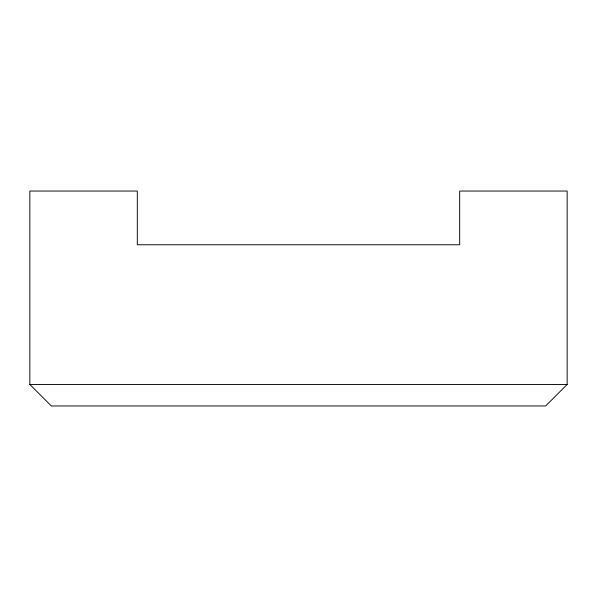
<?xml version="1.0" encoding="UTF-8"?>
<svg xmlns="http://www.w3.org/2000/svg" width="597" height="597" viewBox="0 0 597 597"><rect width="100%" height="100%" fill="white"/><g stroke="black" fill="none" stroke-linecap="round" stroke-linejoin="round"><path stroke-width="0.9" d="M567.15 384.468L545.658 405.96L51.342 405.96L29.85 384.468L29.85 191.04L137.31 191.04L137.31 244.77L459.69 244.77L459.69 191.04L567.15 191.04L567.15 384.468L29.85 384.468"/></g></svg>
